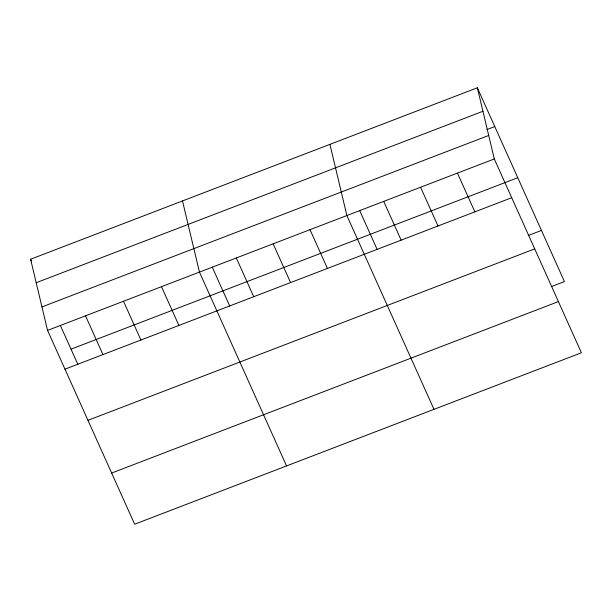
<?xml version="1.0" encoding="UTF-8"?>
<svg xmlns="http://www.w3.org/2000/svg" width="612" height="612" viewBox="0 0 612 612"><rect width="100%" height="100%" fill="white"/><g stroke="black" fill="none" stroke-linecap="round" stroke-linejoin="round"><path stroke-width="0.92" d="M477.345 87.784L494.297 158.952L581.4 352.764L134.655 524.216L47.552 330.404L30.6 259.236L477.345 87.784L564.448 281.597L551.282 286.653M36.192 282.721L482.937 111.269M486.869 129.576L494.764 126.546M41.96 306.918L488.705 135.466M47.552 330.404L494.297 158.952M71.015 349.169L517.76 177.717M64.971 369.166L511.716 197.707M528.286 235.482L541.452 230.433M87.967 420.329L534.712 248.877M111.659 473.045L558.404 301.594M457.439 173.097L474.858 211.851M420.582 187.241L438.001 225.996M383.724 201.386L401.151 240.141M359.604 210.413L377.214 249.597M433.977 409.344L346.874 215.531L329.922 144.363M310.016 229.676L327.435 268.431M273.159 243.821L290.578 282.576M236.301 257.966L253.72 296.721M212.18 266.993L229.783 306.176M286.546 465.923L199.443 272.111L182.491 200.943M161.476 286.684L178.895 325.439M123.502 301.257L140.921 340.02M85.527 315.83L102.946 354.593M30.6 259.236L31.373 260.957M60.282 325.286L77.892 364.469"/></g></svg>
